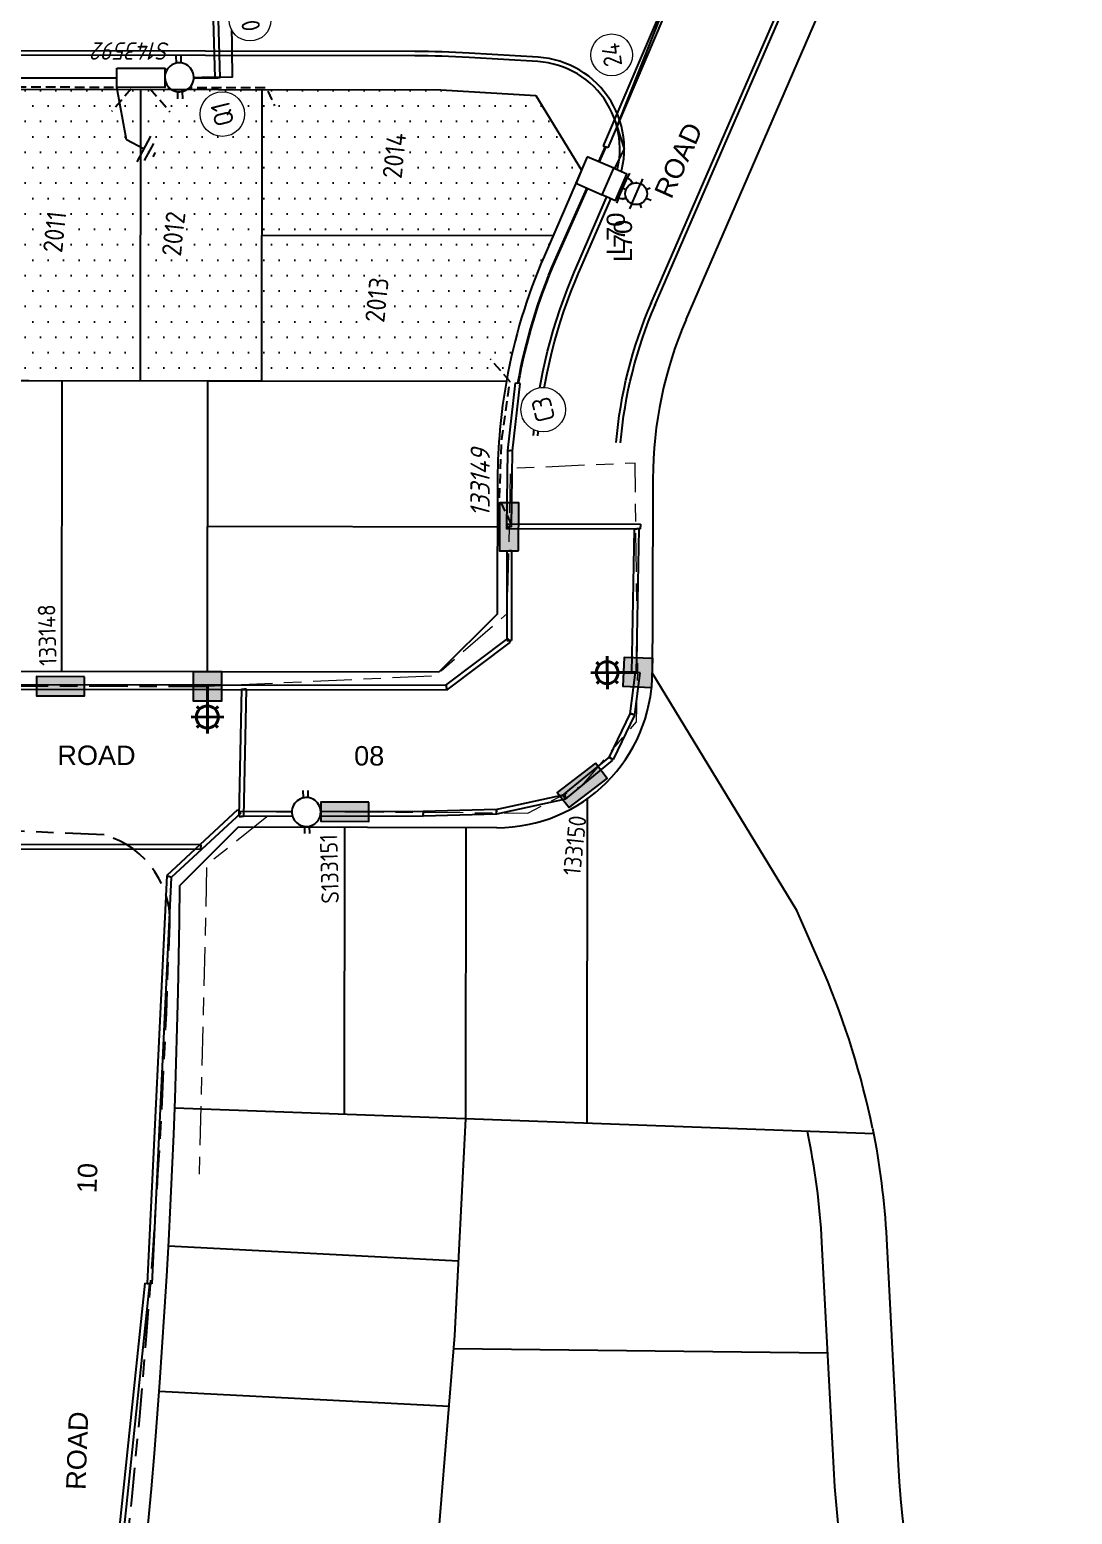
# Model space of a CAD drawing. Extents: x 294483 to 298733, y 6233899 to 6239242.
# Drawn here: x 296461.3 to 296568.8, y 6236328 to 6236481 of the extents above; entities that cross this region are included whole.
import ezdxf
from ezdxf.enums import TextEntityAlignment as Align

# ---------------------------------------------------------------- set-up
doc = ezdxf.new("R2010")
doc.units = 0
for name, pattern in [('Cable Exist UG', [8.2, 4, -1.2, 1.8, -1.2]), ('DASHED', [0.75, 0.5, -0.25]), ('Trench-Service', [1.5, 1, -0.5])]:
    doc.linetypes.add(name, pattern=pattern)
for name, color, linetype in [('_User Duct ID', 3, 'Continuous'), ('_User_LV_Exist', 7, 'Continuous'), ('_USER_SITEPLAN', 7, 'Continuous'), ('Duct_SP_EXT', 7, 'Continuous'), ('Duct_SP_NEW', 2, 'Continuous'), ('Equip_LV_EXT', 7, 'Continuous'), ('Equip_LV_NEW', 2, 'Continuous'), ('Equip_SP_SL_EXT', 7, 'Continuous'), ('Equip_SP_SL_NEW', 2, 'Continuous'), ('Mains_LV_NEW_T84', 2, 'Continuous'), ('Notes', 7, 'Continuous'), ('Notes_LV_MISC', 7, 'Continuous'), ('Notes_SL_MISC', 7, 'Continuous'), ('Notes_SP_NEW', 2, 'Continuous'), ('Services_SP_NEW_UG', 2, 'Trench-Service'), ('SupportsOH_SP_TR_HV_LV_SL_EXT', 7, 'Continuous'), ('SupportsUG_SP_LV_EXT', 7, 'Continuous'), ('SupportsUG_SP_LV_NEW', 2, 'Continuous'), ('SupportsUG_SP_LV_SL_EXT', 7, 'Continuous'), ('SupportsUG_SP_LV_SL_NEW', 2, 'Continuous'), ('Trench_SP_NEW', 2, 'Continuous'), ('UG_Details_SP_MISC', 7, 'Continuous')]:
    doc.layers.add(name, color=color, linetype=linetype)
doc.layers.add('Cadastre Land Parcels_SP_EXT', color=9, linetype='Continuous', lineweight=5)
doc.layers.add('Mains_HV_EXT', color=1, linetype='Continuous', lineweight=25, true_color=0xff0000)
doc.styles.add('COLUMN_LABEL', font='arial.ttf')
doc.styles.add('iecARIAL', font='arial.ttf', dxfattribs={"height": 2})
doc.styles.add('ieISOCP', font='isocp.shx')
doc.styles.add('POLE_LABEL', font='arial.ttf')
doc.styles.add('SL_LABEL', font='arial.ttf')
doc.styles.get("Standard").update_dxf_attribs({"font": 'isocp.shx'})
doc.linetypes.add('Cable 4', pattern='A,5.25,-0.1,["o",Standard,S=2,R=0,X=1.5,Y=-0.7],-4', length=9.35)
doc.linetypes.add('Cable New UG', pattern='A,7,-0.25,["x",Standard,S=2,R=0,X=0.2,Y=-0.8],-2.1', length=9.35)
doc.linetypes.add('IE Trench HV', pattern='A,7,-0.2,["/",Standard,S=3,R=0,X=0.6,Y=-1.4],-2.5', length=9.7)

# ---------------------------------------------------------------- blocks, each defined once
blk = doc.blocks.new('PILLAR_NEW')
for tag, height, flags, p in [('ASSET_NUM', 2.5, 8, (2, 4)), ('STREET_CODE', 0.2, 9, (1.5, 2))]:
    blk.add_attdef(tag, text='', height=height, dxfattribs=dict(flags=flags)).set_placement(p, align=Align.MIDDLE_LEFT)
blk.add_wipeout([(-2.47, 0.99), (2.47, 0.99), (2.47, -0.99), (-2.47, -0.99)])
at = {"lineweight": -3}
blk.add_lwpolyline([(-2.47, 0.99), (2.47, 0.99), (2.47, -0.99), (-2.47, -0.99)], close=True, dxfattribs=at)
for tag, flags, p in [('OWNED_BY', 9, (1.5, 1.8)), ('OPERATED_BY', 9, (1.5, 1.6)), ('STATE', 9, (1.5, 1.2)), ('SUPPORT_TYPE', 9, (1.5, 1)), ('SUBURB', 9, (1.5, 0.2)), ('STREETNAME', 9, (1.5, 0)), ('MAINTAINED_BY', 9, (1.5, 1.4)), ('USAGE', 9, (1.5, 0.8)), ('LEGEND', 9, (1.5, 0.6)), ('PARENT', 9, (1.5, 0.4)), ('Z', 1, (1.5, -0.6)), ('LOCATION', 9, (1.5, -0.2)), ('NOTES', 9, (1.5, -0.4))]:
    blk.add_attdef(tag, text='', height=0.2, dxfattribs=dict(flags=flags)).set_placement(p, align=Align.MIDDLE_LEFT)
blk = doc.blocks.new('COLUMN_EXT')
blk.add_hatch(color=256).paths.add_polyline_path([(-1.49, 1.48), (-1.49, -1.49), (1.48, -1.49), (1.48, 1.48)])
blk.add_lwpolyline([(-1.49, -1.49), (1.48, -1.49), (1.48, 1.48), (-1.49, 1.48)], close=True)
for tag, height, style, flags, p in [('ASSET_NUM', 2.5, 'COLUMN_LABEL', 8, (2, 2)), ('STRUCTURE_PLANT_NUMBER', 0.2, 'POLE_LABEL', 9, (1.81, 0.03)), ('STREET_CODE', 0.2, 'COLUMN_LABEL', 9, (1.81, -0.2))]:
    blk.add_attdef(tag, text='', height=height, dxfattribs=dict(style=style, flags=flags)).set_placement(p, align=Align.MIDDLE_LEFT)
at = {"flags": 9}
for tag, p in [('COLUMN_TYPE', (1.81, -0.4)), ('OWNED_BY', (1.81, -0.6)), ('STATE', (1.81, -0.8)), ('USAGE', (1.81, -1)), ('LEGEND', (1.81, -1.2)), ('LOCATION', (1.81, -1.4)), ('STREETNAME', (1.81, -1.6)), ('SUBURB', (1.81, -1.8)), ('NOTES', (1.81, -2))]:
    blk.add_attdef(tag, text='', height=0.2, dxfattribs=at).set_placement(p, align=Align.MIDDLE_LEFT)
at = {"flags": 1}
blk.add_attdef('Z', (1.81, -2.35), '', height=0.2, dxfattribs=at)
blk = doc.blocks.new('*U18')
at = {"lineweight": 40}
for p, q in [((2.17, 4.25), (4.74, 0.56)), ((3.82, 4.43), (3.72, 3.88)), ((1.43, 2.77), (1.98, 2.67)), ((1.61, 1.12), (5.3, 3.69)), ((5.49, 2.04), (4.93, 2.14)), ((0, 0), (2.23, 1.55)), ((3.09, 0.37), (3.19, 0.93))]:
    blk.add_line(p, q, dxfattribs=at)
blk.add_circle((3.46, 2.4), 1.5, dxfattribs=at)
at = {"style": 'iecARIAL', "flags": 8}
blk.add_attdef('ASSET_NUM', (1.5, 1.5), '', height=2.5, dxfattribs=at)
for tag, p, height, flags in [('CONSTRUCTED_VOLTAGE', (0.98, -0.65), 0.2, 9), ('CONTROL_TYPE', (0.98, -0.85), 0.2, 9), ('LANTERN_PURPOSE', (0.98, -1.05), 0.2, 9), ('LANTERN_TYPE', (0.98, -1.25), 0.2, 9), ('NO_PHASES', (0.98, -1.45), 0.2, 9), ('OPERATING_VOLTAGE', (0.98, -1.65), 0.2, 9), ('ORIENTATION', (0.98, -1.85), 0.2, 9), ('OWNED_BY', (0.98, -2.05), 0.2, 9), ('LNUMBER', (2.18, -3.25), 2.5, 8), ('STATE', (0.98, -2.25), 0.2, 9), ('USAGE', (0.98, -2.45), 0.2, 9), ('CEXIST', (0.98, -2.65), 0.2, 9), ('CNEW', (0.98, -2.85), 0.2, 9), ('CNUMBER', (0.98, -3.05), 0.2, 9), ('CREMOVE', (0.98, -3.25), 0.2, 9), ('CREPLACE', (0.98, -3.45), 0.2, 9), ('LKINGHEIGHT', (0.98, -3.65), 0.2, 9), ('LBRACKET', (0.98, -3.85), 0.2, 9), ('LBRACKETVOCAB', (0.98, -4.05), 0.2, 9), ('LCATEGORY', (0.98, -4.25), 0.2, 9), ('LCHARGE1', (0.98, -4.45), 0.2, 9), ('LCHARGE1PERCENT', (0.98, -4.65), 0.2, 9), ('LCHARGE2', (0.98, -4.85), 0.2, 9), ('LCHARGE2PERCENT', (0.98, -5.05), 0.2, 9), ('LCHARGE3', (0.98, -5.25), 0.2, 9), ('LCHARGE3PERCENT', (0.98, -5.45), 0.2, 9), ('LEXIST', (0.98, -5.65), 0.2, 9), ('LLAMP', (0.98, -5.85), 0.2, 9), ('LLAMPVOCAB', (0.98, -6.05), 0.2, 9), ('LMAST', (0.98, -6.25), 0.2, 9), ('LMASTVOCAB', (0.98, -6.45), 0.2, 9), ('LNEW', (0.98, -6.65), 0.2, 9), ('LANTNUMBER', (0.98, -6.85), 0.2, 9), ('LOUTREACH', (0.98, -7.25), 0.2, 9), ('LOUTREACHVOCAB', (0.98, -7.45), 0.2, 9), ('LRATECODE', (0.98, -7.65), 0.2, 9), ('LREMOVE', (0.98, -7.85), 0.2, 9), ('LREPLACE', (0.98, -8.05), 0.2, 9), ('LTYPE', (0.98, -8.25), 0.2, 9), ('STREETNAME', (0.98, -9.25), 0.2, 9), ('SUBURB', (0.98, -9.45), 0.2, 1), ('LTYPEVOCAB', (0.98, -8.45), 0.2, 9), ('LEGEND', (0.98, -8.65), 0.2, 9), ('LOCATION', (0.98, -8.85), 0.2, 9), ('NOTES', (0.98, -9.05), 0.2, 9)]:
    blk.add_attdef(tag, p, '', height=height, dxfattribs=dict(flags=flags))
blk = doc.blocks.new('*U45')
blk.add_hatch(color=256).paths.add_polyline_path([(-2.475, 0.99), (-2.475, -0.99), (2.475, -0.99), (2.475, 0.99)])
blk.add_lwpolyline([(-2.475, -0.99), (2.475, -0.99), (2.475, 0.99), (-2.475, 0.99)], close=True)
at = {"style": 'iecARIAL', "flags": 8}
blk.add_attdef('ASSET_NUM', (1.5, 3.5), '', height=2.5, dxfattribs=at)
for tag, p, flags in [('OWNED_BY', (0, -0.2), 9), ('STATE', (0, -0.4), 9), ('SUPPORT_TYPE', (0, -0.6), 9), ('USAGE', (0, -0.8), 9), ('LEGEND', (0, -1), 9), ('LOCATION', (0, -1.2), 9), ('NOTES', (0, -1.4), 9), ('PARENT', (0, -1.6), 9), ('STREETNAME', (0, -1.8), 9), ('SUBURB', (0, -2), 1)]:
    blk.add_attdef(tag, p, '', height=0.2, dxfattribs=dict(flags=flags))
blk = doc.blocks.new('DUCT_INDICATOR')
at = {"color": 7, "lineweight": 9}
blk.add_attdef('CODE', text='', height=1.8, dxfattribs=at).set_placement((-4.4, 4.91), align=Align.MIDDLE_CENTER)
at = {"color": 7, "linetype": 'Continuous'}
blk.add_wipeout([(0, 2.87), (-0.98, 2.7), (-1.6, 2.39), (-2.18, 1.88), (-2.67, 1.06), (-2.87, 0), (-2.74, -0.87), (-2.4, -1.58), (-1.97, -2.09), (-1.13, -2.64), (-0.48, -2.83), (0.75, -2.78), (1.67, -2.34), (2.39, -1.59), (2.69, -1), (2.84, -0.42), (2.87, 0), (2.82, 0.56), (2.68, 1.05), (2.49, 1.44), (2.19, 1.86), (1.81, 2.23), (1.32, 2.55), (0.85, 2.75)], dxfattribs=at)
at = {"color": 7, "lineweight": 18}
blk.add_circle((0, 0), 2.87, dxfattribs=at)
at = {"color": 7, "lineweight": 9, "flags": 1}
blk.add_attdef('Z', (0, 0), '', height=0.2, dxfattribs=at)
blk = doc.blocks.new('*U21')
blk.add_line((0, 0), (0, 0))
for tag, p, flags in [('Z', (0, 0), 1), ('OPERATED_BY', (0, -9.61), 9)]:
    blk.add_attdef(tag, p, '', height=0.2, dxfattribs=dict(flags=flags))
at = {"style": 'SL_LABEL', "flags": 9}
blk.add_attdef('STREET_CODE', text='', height=0.2, dxfattribs=at).set_placement((0, -0.2), align=Align.MIDDLE_LEFT)
for tag, height, flags, p in [('STATE', 0.2, 9, (0, -2)), ('CONSTRUCTED_VOLTAGE', 0.2, 9, (0, -0.4)), ('CONTROL_TYPE', 0.2, 9, (0, -0.6)), ('LANTERN_PURPOSE', 0.2, 9, (0, -0.8)), ('LANTERN_TYPE', 0.2, 9, (0, -1)), ('NO_PHASES', 0.2, 9, (0, -1.2)), ('OPERATING_VOLTAGE', 0.2, 9, (0, -1.4)), ('ORIENTATION', 0.2, 9, (0, -1.6)), ('OWNED_BY', 0.2, 9, (0, -1.8)), ('LNUMBER', 2.5, 8, (1.2, -2.8)), ('USAGE', 0.2, 9, (0, -2.2)), ('CEXIST', 0.2, 9, (0, -2.4)), ('CNEW', 0.2, 9, (0, -2.6)), ('CNUMBER', 0.2, 9, (0, -2.8)), ('CREMOVE', 0.2, 9, (0, -3)), ('CREPLACE', 0.2, 9, (0, -3.2)), ('LKINGHEIGHT', 0.2, 9, (0, -3.4)), ('LBRACKET', 0.2, 9, (0, -3.6)), ('LBRACKETVOCAB', 0.2, 9, (0, -3.8)), ('LCATEGORY', 0.2, 9, (0, -4)), ('LCHARGE1', 0.2, 9, (0, -4.2)), ('LCHARGE1PERCENT', 0.2, 9, (0, -4.4)), ('LCHARGE2', 0.2, 9, (0, -4.6)), ('LCHARGE2PERCENT', 0.2, 9, (0, -4.8)), ('LCHARGE3', 0.2, 9, (0, -5)), ('LCHARGE3PERCENT', 0.2, 9, (0, -5.2)), ('LEXIST', 0.2, 9, (0, -5.4)), ('LLAMP', 0.2, 9, (0, -5.6)), ('LLAMPVOCAB', 0.2, 9, (0, -5.8)), ('LMAST', 0.2, 9, (0, -6)), ('LMASTVOCAB', 0.2, 9, (0, -6.2)), ('LNEW', 0.2, 9, (0, -6.4)), ('LANTNUMBER', 0.2, 9, (0, -6.6)), ('LOUTREACH', 0.2, 9, (0, -7)), ('LOUTREACHVOCAB', 0.2, 9, (0, -7.2)), ('LRATECODE', 0.2, 9, (0, -7.4)), ('LREMOVE', 0.2, 9, (0, -7.6)), ('LREPLACE', 0.2, 9, (0, -7.8)), ('LTYPE', 0.2, 9, (0, -8)), ('LTYPEVOCAB', 0.2, 9, (0, -8.2)), ('SUBURB', 0.2, 9, (0, -8.6)), ('STREETNAME', 0.2, 9, (0, -8.8)), ('LEGEND', 0.2, 9, (0, -8.4)), ('LOCATION', 0.2, 9, (0, -9)), ('NOTES', 0.2, 9, (0, -9.2)), ('MAINTAINED_BY', 0.2, 9, (0, -9.86))]:
    blk.add_attdef(tag, text='', height=height, dxfattribs=dict(flags=flags)).set_placement(p, align=Align.MIDDLE_LEFT)
at = {"color": 82, "lineweight": 25, "true_color": 0x23df20}
blk.add_wipeout([(0, 5.72), (-0.43, 5.65), (-0.86, 5.45), (-1.18, 5.14), (-1.35, 4.86), (-1.5, 4.22), (-1.33, 3.53), (-1.06, 3.16), (-0.61, 2.85), (0, 2.72), (0.67, 2.87), (1.06, 3.16), (1.35, 3.57), (1.5, 4.22), (1.39, 4.77), (1.06, 5.28), (0.64, 5.58)], dxfattribs=at)
for p, q in [((0, 5.72), (0, 6.47)), ((-2.25, 4.22), (-1.5, 4.22)), ((-1.46, 5.68), (-1.06, 5.28)), ((1.46, 5.68), (1.06, 5.28)), ((1.5, 4.22), (2.25, 4.22)), ((-1.46, 2.76), (-1.06, 3.16)), ((0, 0), (0, 2.72)), ((1.46, 2.76), (1.06, 3.16))]:
    blk.add_line(p, q)
blk.add_circle((0, 4.22), 1.5)
blk = doc.blocks.new('COLUMN_NEW')
for tag, flags, p in [('Z', 1, (1.5, -2.8)), ('NOTES', 9, (1.5, -2.4)), ('LABEL_ALIGNMENT', 9, (1.5, -2.6))]:
    blk.add_attdef(tag, text='', height=0.2, dxfattribs=dict(flags=flags)).set_placement(p, align=Align.MIDDLE_LEFT)
blk.add_wipeout([(-1.485, -1.485), (1.485, -1.485), (1.485, 1.485), (-1.485, 1.485)])
at = {"lineweight": -3}
blk.add_lwpolyline([(-1.485, -1.485), (1.485, -1.485), (1.485, 1.485), (-1.485, 1.485)], close=True, dxfattribs=at)
for tag, height, flags, p in [('ASSET_NUM', 2.5, 8, (2, 2)), ('STREET_CODE', 0.2, 9, (1.5, 0)), ('STATE', 0.2, 9, (1.5, -1)), ('COLUMN_TYPE', 0.2, 9, (1.5, -0.2)), ('OWNED_BY', 0.2, 9, (1.5, -0.4)), ('OPERATED_BY', 0.2, 9, (1.5, -0.6)), ('MAINTAINED_BY', 0.2, 9, (1.5, -0.8)), ('USAGE', 0.2, 9, (1.5, -1.2)), ('LEGEND', 0.2, 9, (1.5, -1.4)), ('PARENT', 0.2, 9, (1.5, -1.6)), ('SUBURB', 0.2, 9, (1.5, -1.8)), ('STREETNAME', 0.2, 9, (1.5, -2)), ('LOCATION', 0.2, 9, (1.5, -2.2))]:
    blk.add_attdef(tag, text='', height=height, dxfattribs=dict(flags=flags)).set_placement(p, align=Align.MIDDLE_LEFT)
at = {"style": 'POLE_LABEL', "flags": 9}
blk.add_attdef('STRUCTURE_PLANT_NUMBER', text='', height=0.2, dxfattribs=at).set_placement((1.5, 0.242), align=Align.MIDDLE_LEFT)
blk = doc.blocks.new('*U95')
blk.add_line((0, 0), (0, 0))
for tag, p, flags in [('Z', (0, 0), 1), ('OPERATED_BY', (0, -9.61), 9)]:
    blk.add_attdef(tag, p, '', height=0.2, dxfattribs=dict(flags=flags))
at = {"style": 'SL_LABEL', "flags": 9}
blk.add_attdef('STREET_CODE', text='', height=0.2, dxfattribs=at).set_placement((0, -0.2), align=Align.MIDDLE_LEFT)
for tag, height, flags, p in [('STATE', 0.2, 9, (0, -2)), ('CONSTRUCTED_VOLTAGE', 0.2, 9, (0, -0.4)), ('CONTROL_TYPE', 0.2, 9, (0, -0.6)), ('LANTERN_PURPOSE', 0.2, 9, (0, -0.8)), ('LANTERN_TYPE', 0.2, 9, (0, -1)), ('NO_PHASES', 0.2, 9, (0, -1.2)), ('OPERATING_VOLTAGE', 0.2, 9, (0, -1.4)), ('ORIENTATION', 0.2, 9, (0, -1.6)), ('OWNED_BY', 0.2, 9, (0, -1.8)), ('LNUMBER', 2.5, 8, (1.2, -2.8)), ('USAGE', 0.2, 9, (0, -2.2)), ('CEXIST', 0.2, 9, (0, -2.4)), ('CNEW', 0.2, 9, (0, -2.6)), ('CNUMBER', 0.2, 9, (0, -2.8)), ('CREMOVE', 0.2, 9, (0, -3)), ('CREPLACE', 0.2, 9, (0, -3.2)), ('LKINGHEIGHT', 0.2, 9, (0, -3.4)), ('LBRACKET', 0.2, 9, (0, -3.6)), ('LBRACKETVOCAB', 0.2, 9, (0, -3.8)), ('LCATEGORY', 0.2, 9, (0, -4)), ('LCHARGE1', 0.2, 9, (0, -4.2)), ('LCHARGE1PERCENT', 0.2, 9, (0, -4.4)), ('LCHARGE2', 0.2, 9, (0, -4.6)), ('LCHARGE2PERCENT', 0.2, 9, (0, -4.8)), ('LCHARGE3', 0.2, 9, (0, -5)), ('LCHARGE3PERCENT', 0.2, 9, (0, -5.2)), ('LEXIST', 0.2, 9, (0, -5.4)), ('LLAMP', 0.2, 9, (0, -5.6)), ('LLAMPVOCAB', 0.2, 9, (0, -5.8)), ('LMAST', 0.2, 9, (0, -6)), ('LMASTVOCAB', 0.2, 9, (0, -6.2)), ('LNEW', 0.2, 9, (0, -6.4)), ('LANTNUMBER', 0.2, 9, (0, -6.6)), ('LOUTREACH', 0.2, 9, (0, -7)), ('LOUTREACHVOCAB', 0.2, 9, (0, -7.2)), ('LRATECODE', 0.2, 9, (0, -7.4)), ('LREMOVE', 0.2, 9, (0, -7.6)), ('LREPLACE', 0.2, 9, (0, -7.8)), ('LTYPE', 0.2, 9, (0, -8)), ('LTYPEVOCAB', 0.2, 9, (0, -8.2)), ('SUBURB', 0.2, 9, (0, -8.6)), ('STREETNAME', 0.2, 9, (0, -8.8)), ('LEGEND', 0.2, 9, (0, -8.4)), ('LOCATION', 0.2, 9, (0, -9)), ('NOTES', 0.2, 9, (0, -9.2)), ('MAINTAINED_BY', 0.2, 9, (0, -9.86))]:
    blk.add_attdef(tag, text='', height=height, dxfattribs=dict(flags=flags)).set_placement(p, align=Align.MIDDLE_LEFT)
at = {"color": 82, "lineweight": 25, "true_color": 0x23df20}
blk.add_wipeout([(0, 5.72), (-0.43, 5.65), (-0.86, 5.45), (-1.18, 5.14), (-1.35, 4.86), (-1.5, 4.22), (-1.33, 3.53), (-1.06, 3.16), (-0.61, 2.85), (0, 2.72), (0.67, 2.87), (1.06, 3.16), (1.35, 3.57), (1.5, 4.22), (1.39, 4.77), (1.06, 5.28), (0.64, 5.58)], dxfattribs=at)
for p, q in [((0, 5.72), (0, 6.47)), ((-2.25, 4.22), (-1.5, 4.22)), ((-1.46, 5.68), (-1.06, 5.28)), ((1.46, 5.68), (1.06, 5.28)), ((1.5, 4.22), (2.25, 4.22)), ((-1.46, 2.76), (-1.06, 3.16)), ((0, 0), (0, 2.72)), ((1.46, 2.76), (1.06, 3.16))]:
    blk.add_line(p, q)
blk.add_circle((0, 4.22), 1.5)
blk = doc.blocks.new('*U152')
blk.add_hatch(color=256).paths.add_polyline_path([(-2.475, 0.99), (-2.475, -0.99), (2.475, -0.99), (2.475, 0.99)])
blk.add_lwpolyline([(-2.475, -0.99), (2.475, -0.99), (2.475, 0.99), (-2.475, 0.99)], close=True)
at = {"style": 'iecARIAL', "flags": 8}
blk.add_attdef('ASSET_NUM', (1.5, 3.5), '', height=2.5, dxfattribs=at)
for tag, p, flags in [('OWNED_BY', (0, -0.2), 9), ('STATE', (0, -0.4), 9), ('SUPPORT_TYPE', (0, -0.6), 9), ('USAGE', (0, -0.8), 9), ('LEGEND', (0, -1), 9), ('LOCATION', (0, -1.2), 9), ('NOTES', (0, -1.4), 9), ('PARENT', (0, -1.6), 9), ('STREETNAME', (0, -1.8), 9), ('SUBURB', (0, -2), 1)]:
    blk.add_attdef(tag, p, '', height=0.2, dxfattribs=dict(flags=flags))
blk = doc.blocks.new('*U153')
blk.add_hatch(color=256).paths.add_polyline_path([(-2.475, 0.99), (-2.475, -0.99), (2.475, -0.99), (2.475, 0.99)])
blk.add_lwpolyline([(-2.475, -0.99), (2.475, -0.99), (2.475, 0.99), (-2.475, 0.99)], close=True)
at = {"style": 'iecARIAL', "flags": 8}
blk.add_attdef('ASSET_NUM', (1.5, 3.5), '', height=2.5, dxfattribs=at)
for tag, p, flags in [('OWNED_BY', (0, -0.2), 9), ('STATE', (0, -0.4), 9), ('SUPPORT_TYPE', (0, -0.6), 9), ('USAGE', (0, -0.8), 9), ('LEGEND', (0, -1), 9), ('LOCATION', (0, -1.2), 9), ('NOTES', (0, -1.4), 9), ('PARENT', (0, -1.6), 9), ('STREETNAME', (0, -1.8), 9), ('SUBURB', (0, -2), 1)]:
    blk.add_attdef(tag, p, '', height=0.2, dxfattribs=dict(flags=flags))
blk = doc.blocks.new('*U155')
for tag, p, flags in [('OPERATING_VOLTAGE', (1.08, -1.64), 9), ('OPERATED_BY', (1.05, -2.9), 9), ('OWNED_BY', (1.06, -3.19), 9), ('NO_PHASES', (1.07, -1.92), 9), ('CONSTRUCTED_VOLTAGE', (1.07, -2.19), 9), ('MAINTAINED_BY', (1.07, -2.66), 9), ('ACTUAL_STATUS', (1.09, -2.43), 9), ('STATE', (1.05, -4.13), 9), ('SWITCH_TYPE', (1.05, -4.38), 9), ('ORIENTATION', (1.06, -3.43), 9), ('LEGEND', (1.06, -4.64), 9), ('USAGE', (1.07, -3.68), 9), ('NOTES', (1.07, -3.88), 1), ('Z', (1.06, -4.88), 9)]:
    blk.add_attdef(tag, p, '', height=0.2, dxfattribs=dict(flags=flags))
blk.add_wipeout([(-0.71, 6.72), (-0.87, 6.62), (-1.01, 6.5), (-1.14, 6.36), (-1.25, 6.21), (-1.35, 6.05), (-1.42, 5.88), (-1.46, 5.69), (-1.49, 5.51), (-1.49, 5.32), (-1.47, 5.13), (-1.43, 4.95), (-1.36, 4.78), (-1.27, 4.61), (-1.16, 4.46), (-1.03, 4.32), (-0.89, 4.2), (-0.73, 4.1), (-0.56, 4.02), (-0.39, 3.96), (-0.2, 3.92), (-0.01, 3.91), (0.17, 3.92), (0.36, 3.95), (0.54, 4.01), (0.71, 4.08), (0.87, 4.18), (1.01, 4.3), (1.14, 4.44), (1.25, 4.59), (1.35, 4.75), (1.42, 4.92), (1.46, 5.11), (1.49, 5.29), (1.49, 5.48), (1.47, 5.67), (1.43, 5.85), (1.36, 6.02), (1.27, 6.19), (1.16, 6.34), (1.03, 6.48), (0.89, 6.6), (0.73, 6.7), (0.56, 6.78), (0.39, 6.84), (0.2, 6.88), (0.01, 6.89), (-0.17, 6.88), (-0.36, 6.85), (-0.54, 6.79)])
for p, q in [((0.35, 6.85), (0.64, 7.54)), ((0.81, 6.66), (1.1, 7.34)), ((-0.81, 4.14), (-1.1, 3.46)), ((-0.35, 3.95), (-0.64, 3.26))]:
    blk.add_line(p, q)
blk.add_lwpolyline([(1.37, 4.81, 1), (-1.37, 5.99, 1)], format="xyb", close=True)
blk = doc.blocks.new('Earth')
for p, q in [((0, -2.04), (0, 0)), ((-1.5, -2.04), (1.5, -2.04)), ((-1, -2.64), (1, -2.64)), ((-0.25, -3.24), (0.25, -3.24))]:
    blk.add_line(p, q)

msp = doc.modelspace()

# ---------------------------------------------------------------- hatches: boundary and pattern name
at = {"layer": 'Notes'}
h = msp.add_hatch(dxfattribs=at)
h.set_pattern_fill('DOTS', color=256)
h.paths.add_polyline_path([(296472.78319, 6236474.8171), (296460.2832, 6236474.83556), (296460.23889, 6236444.83561), (296472.73887, 6236444.81714)])
h.paths.add_polyline_path([(296464.82928, 6236457.79173), (296465.07386, 6236460.05416), (296463.83343, 6236460.18825), (296463.58886, 6236457.92583)], flags=24)
h = msp.add_hatch(dxfattribs=at)
h.set_pattern_fill('DOTS', color=256)
h.paths.add_polyline_path([(296485.28317, 6236474.79864), (296472.78319, 6236474.8171), (296472.73887, 6236444.81714), (296485.23886, 6236444.79868)])
h.paths.add_polyline_path([(296477.06355, 6236457.43701), (296477.33259, 6236459.92567), (296476.09217, 6236460.05976), (296475.82313, 6236457.57111)], flags=24)
h = msp.add_hatch(dxfattribs=at)
h.set_pattern_fill('DOTS', color=256)
h.paths.add_polyline_path([(296518.1884, 6236466.50445), (296513.47305, 6236474.18284), (296503.69722, 6236474.77144), (296485.28317, 6236474.79864), (296485.26102, 6236459.79866), (296515.26098, 6236459.75435)])
h.paths.add_polyline_path([(296499.80339, 6236465.43678), (296500.07619, 6236467.96018), (296498.83576, 6236468.09428), (296498.56297, 6236465.57088)], flags=24)
h = msp.add_hatch(dxfattribs=at)
h.set_pattern_fill('DOTS', color=256)
h.paths.add_polyline_path([(296514.3345, 6236457.61804), (296515.26098, 6236459.75435), (296485.26102, 6236459.79866), (296485.23886, 6236444.79868), (296510.45349, 6236444.76143, -0.058081554)])
h.paths.add_polyline_path([(296498.05616, 6236450.59287), (296498.32537, 6236453.08315), (296497.03141, 6236453.22304), (296496.7622, 6236450.73275)], flags=24)

# ---------------------------------------------------------------- linework, layer by layer
at = {"layer": '_User_LV_Exist', "color": 7, "linetype": 'Cable Exist UG', "lineweight": 0, "flags": 128}
for points in [[(296493.81176, 6236400.41041), (296512.66279, 6236400.26351), (296518.2604, 6236403.12198), (296523.85441, 6236409.67469), (296523.99273, 6236414.76053), (296523.70503, 6236436.31367), (296510.86808, 6236435.76093), (296510.72893, 6236429.75861), (296510.51847, 6236420.81811), (296503.15201, 6236414.38662), (296479.6519, 6236413.3219)], [(296493.81176, 6236400.41041), (296486.33134, 6236400.33075), (296479.57715, 6236394.93601), (296478.79626, 6236362.85774)]]:
    msp.add_lwpolyline(points, dxfattribs=at)
at = {"layer": '_User_LV_Exist', "color": 7, "linetype": 'Cable Exist UG', "flags": 128}
msp.add_lwpolyline([(296479.65188, 6236413.3069), (296369.652, 6236413.46938), (296354.65319, 6236413.47926), (296348.11488, 6236413.50134), (296339.2994, 6236414.42532), (296330.9313, 6236417.10901), (296323.54225, 6236426.69062), (296323.53468, 6236430.24299), (296323.58651, 6236434.68951), (296321.94722, 6236434.70865), (296322.03285, 6236426.86769), (296327.65703, 6236419.0238), (296327.50516, 6236397.05708), (296317.08573, 6236391.10907), (296318.4625, 6236356.49884), (296321.82401, 6236356.19945)], dxfattribs=at)
at = {"layer": 'Cadastre Land Parcels_SP_EXT'}
for p, q in [((296355.10048, 6236474.99089), (296503.69722, 6236474.77144)), ((296472.73887, 6236444.81714), (296472.78319, 6236474.81711)), ((296485.23886, 6236444.79868), (296485.28317, 6236474.79864)), ((296503.69722, 6236474.77144), (296513.47305, 6236474.18284)), ((296513.47305, 6236474.18284), (296518.1884, 6236466.50445)), ((296518.1884, 6236466.50445), (296514.3345, 6236457.61804)), ((296525.54616, 6236434.68713), (296525.49754, 6236420.70716)), ((296525.54616, 6236434.68713), (296525.49754, 6236420.70716)), ((296525.49754, 6236420.70716), (296525.47667, 6236414.7072))]:
    msp.add_line(p, q, dxfattribs=at)
at = {"layer": 'Duct_SP_EXT'}
for p, q in [((296524.25416, 6236430.03995), (296510.48831, 6236430.00248)), ((296510.48831, 6236430.00248), (296510.48896, 6236429.76248)), ((296510.48961, 6236429.52248), (296510.48896, 6236429.76248)), ((296524.25547, 6236429.55995), (296510.48961, 6236429.52248)), ((296523.38905, 6236414.71828), (296523.64299, 6236429.56304)), ((296523.64299, 6236429.56304), (296523.88296, 6236429.55894)), ((296523.86898, 6236414.71007), (296524.12292, 6236429.55483)), ((296524.12292, 6236429.55483), (296523.88296, 6236429.55894)), ((296524.25416, 6236430.03995), (296524.25482, 6236429.79995)), ((296524.25547, 6236429.55995), (296524.25482, 6236429.79995)), ((296523.21396, 6236410.49427), (296523.75461, 6236414.79049)), ((296523.38905, 6236414.71828), (296523.62901, 6236414.71417)), ((296523.86898, 6236414.71007), (296523.62901, 6236414.71417)), ((296523.69021, 6236410.43434), (296524.23085, 6236414.73056)), ((296523.75461, 6236414.79049), (296523.99273, 6236414.76053)), ((296524.23085, 6236414.73056), (296523.99273, 6236414.76053)), ((296482.91984, 6236399.9229), (296483.18366, 6236413.05447)), ((296483.18366, 6236413.05447), (296483.42361, 6236413.04965)), ((296483.39974, 6236399.91326), (296483.66356, 6236413.04483)), ((296483.66356, 6236413.04483), (296483.42361, 6236413.04965)), ((296521.03735, 6236405.9969), (296523.2358, 6236410.56832)), ((296521.46993, 6236405.78887), (296523.66837, 6236410.36029)), ((296523.21396, 6236410.49427), (296523.45208, 6236410.46431)), ((296523.2358, 6236410.56832), (296523.45208, 6236410.46431)), ((296523.66837, 6236410.36029), (296523.45208, 6236410.46431)), ((296523.69021, 6236410.43434), (296523.45208, 6236410.46431)), ((296516.24678, 6236402.08825), (296521.10125, 6236406.07829)), ((296521.03735, 6236405.9969), (296521.25364, 6236405.89288)), ((296521.10125, 6236406.07829), (296521.25364, 6236405.89288)), ((296516.55156, 6236401.71743), (296521.40603, 6236405.70747)), ((296521.40603, 6236405.70747), (296521.25364, 6236405.89288)), ((296521.46993, 6236405.78887), (296521.25364, 6236405.89288)), ((296509.37262, 6236400.64802), (296516.45629, 6236402.19237)), ((296509.47487, 6236400.17904), (296516.55853, 6236401.72339)), ((296516.24678, 6236402.08825), (296516.39917, 6236401.90284)), ((296516.55156, 6236401.71743), (296516.39917, 6236401.90284)), ((296516.45629, 6236402.19237), (296516.50741, 6236401.95788)), ((296516.55853, 6236401.72339), (296516.50741, 6236401.95788)), ((296482.91984, 6236399.94055), (296482.92007, 6236400.18055)), ((296501.87292, 6236399.92291), (296482.91984, 6236399.94055)), ((296482.91984, 6236399.9229), (296483.15979, 6236399.91808)), ((296482.92029, 6236400.42055), (296482.92007, 6236400.18055)), ((296501.87337, 6236400.40291), (296482.92029, 6236400.42055)), ((296483.39974, 6236399.91326), (296483.15979, 6236399.91808)), ((296509.41635, 6236400.65341), (296501.86575, 6236400.42044)), ((296501.86575, 6236400.42044), (296501.87315, 6236400.18056)), ((296501.87292, 6236399.92291), (296501.87315, 6236400.16291)), ((296501.87337, 6236400.40291), (296501.87315, 6236400.16291)), ((296501.88055, 6236399.94067), (296501.87315, 6236400.18056)), ((296509.43115, 6236400.17364), (296501.88055, 6236399.94067)), ((296509.37262, 6236400.64802), (296509.42375, 6236400.41353)), ((296509.41635, 6236400.65341), (296509.42375, 6236400.41353)), ((296509.43115, 6236400.17364), (296509.42375, 6236400.41353)), ((296509.47487, 6236400.17904), (296509.42375, 6236400.41353)), ((296478.97742, 6236397.00303), (296460.02434, 6236397.02067)), ((296478.97742, 6236397.00303), (296478.9772, 6236396.76303)), ((296478.97698, 6236396.52303), (296460.0239, 6236396.54067)), ((296478.97698, 6236396.52303), (296478.9772, 6236396.76303))]:
    msp.add_line(p, q, dxfattribs=at)
at = {"layer": 'Duct_SP_NEW'}
for p, q in [((296529.02692, 6236489.18753), (296520.41427, 6236469.01274)), ((296529.50516, 6236488.98336), (296520.89251, 6236468.80857)), ((296480.4514, 6236476.00489), (296480.12121, 6236487.86121)), ((296480.9712, 6236476.01937), (296480.64101, 6236487.87569)), ((296480.4514, 6236476.00489), (296480.7113, 6236476.01213)), ((296480.9712, 6236476.01937), (296480.7113, 6236476.01213)), ((296520.41427, 6236469.01274), (296520.65339, 6236468.91065)), ((296520.89251, 6236468.80857), (296520.65339, 6236468.91065))]:
    msp.add_line(p, q, dxfattribs=at)
at = {"layer": 'Mains_HV_EXT', "color": 0, "linetype": 'Cable Exist UG'}
msp.add_line((296469.00055, 6236398.02272), (296415.0475, 6236400.33066), dxfattribs=at)
for centre, radius, start, end in [((296466.50203, 6236389.07086), 9.294, 353.0523121, 74.4052465), ((295598.02279, 6236416.68373), 878.17532, 349.44443176, 358.12473823)]:
    msp.add_arc(centre, radius, start, end, dxfattribs=at)
at = {"layer": 'Mains_LV_NEW_T84', "color": 150, "linetype": 'Cable 4', "ltscale": 0.5, "flags": 128}
msp.add_lwpolyline([(296521.62264, 6236486.74575), (296525.49609, 6236490.10831), (296528.53199, 6236490.09928), (296529.02692, 6236489.18753), (296521.83669, 6236471.02028), (296522.59286, 6236468.69276), (296520.91545, 6236465.32822)], dxfattribs=at)
at = {"layer": 'Mains_LV_NEW_T84', "color": 170, "linetype": 'Cable New UG', "ltscale": 0.75}
msp.add_lwpolyline([(296370.17913, 6236337.21889), (296366.11407, 6236337.7693), (296365.55426, 6236332.66341), (296385.17753, 6236330.33357), (296389.17805, 6236364.45746), (296389.68521, 6236372.36797), (296390.76282, 6236385.67192), (296376.57041, 6236401.37319), (296373.65922, 6236402.27575), (296352.37901, 6236402.6826), (296337.8431, 6236400.84039), (296325.40878, 6236399.49537), (296326.20489, 6236418.83913), (296320.00142, 6236426.61566), (296319.52919, 6236436.20036), (296322.69631, 6236438.98913), (296321.09624, 6236455.68155), (296320.28563, 6236466.03867), (296326.36477, 6236473.29671), (296350.97147, 6236476.0143), (296350.97147, 6236476.0143), (296472.78496, 6236476.0171), (296482.22574, 6236476.11016), (296482.10231, 6236487.30337)], dxfattribs=at)
at = {"layer": 'Notes', "color": 254, "true_color": 0xd1d1d1}
for p, q in [((296525.34869, 6236452.72859), (296576.2457, 6236570.08839)), ((296525.76153, 6236452.54954), (296576.65855, 6236569.90935)), ((296501.00317, 6236478.27544), (296355.24157, 6236478.49078)), ((296501.00383, 6236478.72544), (296355.24223, 6236478.94078)), ((296513.68378, 6236477.67649), (296506.60182, 6236478.1029)), ((296513.71083, 6236478.12568), (296506.62887, 6236478.55209)), ((296517.50459, 6236456.13044), (296521.3997, 6236465.11191)), ((296517.91744, 6236455.9514), (296521.81255, 6236464.93286))]:
    msp.add_line(p, q, dxfattribs=at)
at = {"layer": 'Notes'}
for p, q in [((296485.23886, 6236444.79868), (296485.28317, 6236474.79864)), ((296503.69722, 6236474.77144), (296513.47305, 6236474.18284)), ((296464.65411, 6236414.82905), (296464.69843, 6236444.82902)), ((296479.6541, 6236414.80689), (296479.69841, 6236444.80686)), ((296509.54625, 6236434.74277), (296509.49764, 6236420.76281)), ((296525.54616, 6236434.68713), (296525.49754, 6236420.70716)), ((296525.54616, 6236434.68713), (296525.49754, 6236420.70716)), ((296509.49764, 6236420.76281), (296503.47678, 6236414.7717)), ((296525.49754, 6236420.70716), (296525.47667, 6236414.7072)), ((296518.76437, 6236368.30605), (296518.81894, 6236401.77347)), ((296482.83125, 6236398.80218), (296476.80392, 6236392.81111)), ((296493.7657, 6236369.22902), (296493.80936, 6236398.78597)), ((296506.26504, 6236368.76754), (296506.30935, 6236398.7675)), ((296548.29469, 6236367.21577), (296476.28546, 6236369.8744)), ((296475.63635, 6236355.69671), (296505.52932, 6236354.16066)), ((296474.67746, 6236340.72389), (296504.55251, 6236339.18877))]:
    msp.add_line(p, q, dxfattribs=at)
at = {"layer": 'Notes', "flags": 128}
for points in [[(296528.95702, 6236451.12112), (296579.86958, 6236568.51677, 0.078955301), (296588.30909, 6236601.34674), (296600.5199, 6236730.81736, 0.02314372), (296600.99693, 6236740.7987), (296601.05731, 6236781.68226)], [(296528.95702, 6236451.12112), (296579.86958, 6236568.51677, 0.078955301), (296588.30909, 6236601.34674), (296600.5199, 6236730.81736, 0.02314372), (296600.99693, 6236740.7987), (296601.05731, 6236781.68226)], [(296548.17809, 6236367.81442, 0.048661939), (296543.18516, 6236383.80311), (296540.36833, 6236390.22844), (296525.47795, 6236414.70509), (296525.47797, 6236414.7051)], [(296548.17809, 6236367.81442, 0.048661939), (296543.18516, 6236383.80311), (296540.36833, 6236390.22844), (296525.47795, 6236414.70509), (296525.47797, 6236414.7051)], [(296548.17809, 6236367.81442, 0.048661939), (296543.18516, 6236383.80311), (296540.36833, 6236390.22844), (296525.47795, 6236414.70509), (296525.47797, 6236414.7051)], [(296548.17809, 6236367.8144, -0.03596206), (296549.60287, 6236356.41006), (296550.82395, 6236333.12651, 0.14046599), (296568.75673, 6236281.02716)], [(296548.17809, 6236367.8144, -0.03596206), (296549.60287, 6236356.41006), (296550.82395, 6236333.12651, 0.14046599), (296568.75673, 6236281.02716)], [(296548.17809, 6236367.8144, -0.03596206), (296549.60287, 6236356.41006), (296550.82395, 6236333.12651, 0.14046599), (296568.75673, 6236281.02716)], [(296563.95077, 6236276.30647, -0.143125317), (296544.18307, 6236332.77824), (296542.962, 6236356.06179, 0.039272254), (296541.46032, 6236367.4681, 0.033029665)]]:
    msp.add_lwpolyline(points, format="xyb", dxfattribs=at)
for points in [[(296485.26102, 6236459.79866), (296515.26098, 6236459.75435)], [(296485.26102, 6236459.79866), (296515.26098, 6236459.75435)], [(296323.34746, 6236443.36323), (296353.30563, 6236444.99356), (296365.18899, 6236444.97601), (296485.23886, 6236444.79868), (296510.45349, 6236444.76143)], [(296353.30563, 6236444.99356), (296479.69841, 6236444.80686)], [(296479.69841, 6236444.80686), (296510.45349, 6236444.76143)], [(296479.67625, 6236429.80688), (296509.52893, 6236429.76278)], [(296503.47678, 6236414.7717), (296354.65423, 6236414.99153)], [(296501.10545, 6236303.49383), (296502.85033, 6236318.16982), (296505.14162, 6236346.46327), (296506.26504, 6236368.76754)], [(296505.03111, 6236345.09864), (296543.56, 6236344.65896)]]:
    msp.add_lwpolyline(points, dxfattribs=at)
at = {"layer": 'Notes', "color": 254, "true_color": 0xd1d1d1, "flags": 128}
for points in [[(296513.24204, 6236439.15778, -0.081275597), (296517.54574, 6236456.22534, -0.081275597)], [(296513.69042, 6236439.11966, -0.081275597), (296517.95859, 6236456.0463, -0.081275597)], [(296521.7613, 6236438.43349, -0.081275597), (296525.38984, 6236452.82349, -0.081275597)], [(296522.20968, 6236438.39537, -0.081275597), (296525.80269, 6236452.64444, -0.081275597)]]:
    msp.add_lwpolyline(points, format="xyb", dxfattribs=at)
at = {"layer": 'Notes'}
msp.add_lwpolyline([(296509.45324, 6236398.76286, 0.413625891), (296525.47667, 6236414.7072)], format="xyb", dxfattribs=at)
at = {"layer": 'Notes', "color": 254, "true_color": 0xd1d1d1}
for centre, radius, start, end in [((296500.86208, 6236382.77554), 95.5, 86.5543295, 89.9153534), ((296500.86208, 6236382.77554), 95.95, 86.5543295, 89.9153534), ((296513.14286, 6236468.69276), 9.45, 336.5544289, 86.5543295), ((296513.14286, 6236468.69276), 9, 336.5544289, 86.5543295)]:
    msp.add_arc(centre, radius, start, end, dxfattribs=at)
at = {"layer": 'Notes'}
for centre, radius, start, end in [((296567.5459, 6236434.54107), 58, 156.5543603, 169.8507338), ((296567.5459, 6236434.54107), 58, 156.5543603, 169.8507338), ((296567.5459, 6236434.54107), 42, 156.7487979, 179.800743), ((296567.5459, 6236434.54107), 42, 156.7487979, 179.800743), ((296567.5459, 6236434.54107), 58, 169.8507338, 179.800743), ((295674.83152, 6236399.46465), 802, 342.79517255, 359.5246582)]:
    msp.add_arc(centre, radius, start, end, dxfattribs=at)
at = {"layer": 'Notes_LV_MISC', "flags": 128}
msp.add_lwpolyline([(296471.32175, 6236469.62376), (296470.3085, 6236475.03075)], dxfattribs=at)
at = {"layer": 'Services_SP_NEW_UG', "flags": 128}
for points in [[(296472.78496, 6236476.0171), (296470.3085, 6236475.03075), (296470.30849, 6236475.02075), (296460.16282, 6236475.03574), (296458.53003, 6236472.63481)], [(296472.78496, 6236476.0171), (296469.77979, 6236472.52153)], [(296472.78496, 6236476.0171), (296475.77979, 6236472.51267)], [(296472.78496, 6236476.0171), (296475.2585, 6236475.02344), (296475.25848, 6236475.01344), (296485.69355, 6236475.00071), (296486.56959, 6236473.10742)], [(296510.97292, 6236430.0038), (296509.7421, 6236432.65192), (296509.9724, 6236438.78026), (296510.8014, 6236444.75013), (296508.80421, 6236447.01934)]]:
    msp.add_lwpolyline(points, dxfattribs=at)
at = {"layer": 'Trench_SP_NEW', "color": 10, "linetype": 'IE Trench HV', "lineweight": 35, "ltscale": 0.35}
msp.add_line((296520.65339, 6236468.91065), (296515.43543, 6236457.14058), dxfattribs=at)
at = {"layer": 'Trench_SP_NEW', "color": 160, "linetype": 'DASHED', "ltscale": 5, "flags": 128}
msp.add_lwpolyline([(296320.28563, 6236466.03867), (296326.36477, 6236473.29671), (296350.97147, 6236476.0143), (296350.97147, 6236476.0143), (296480.7113, 6236476.01213)], dxfattribs=at)
at = {"layer": 'Trench_SP_NEW', "color": 10, "linetype": 'IE Trench HV', "lineweight": 35, "ltscale": 0.35}
msp.add_arc((296567.5459, 6236434.54107), 56.8, 156.5543603, 169.8507338, dxfattribs=at)
at = {"layer": 'UG_Details_SP_MISC', "ltscale": 0.5}
for p, q in [((296510.61576, 6236437.61885), (296511.3962, 6236444.57673)), ((296511.09533, 6236437.58815), (296511.87321, 6236444.52322)), ((296511.3962, 6236444.57673), (296511.63471, 6236444.54998)), ((296511.87321, 6236444.52322), (296511.63471, 6236444.54998)), ((296510.48896, 6236429.76248), (296510.61576, 6236437.61885)), ((296510.61576, 6236437.61885), (296510.85554, 6236437.6035)), ((296511.09533, 6236437.58815), (296510.85554, 6236437.6035)), ((296510.9689, 6236429.75473), (296511.09533, 6236437.58815)), ((296510.48896, 6236429.76248), (296510.72893, 6236429.75861)), ((296510.9689, 6236429.75473), (296510.72893, 6236429.75861)), ((296510.48032, 6236427.28297), (296510.72032, 6236427.28362)), ((296510.48032, 6236427.28297), (296510.50546, 6236418.06079)), ((296510.96032, 6236427.28428), (296510.72032, 6236427.28362)), ((296510.96032, 6236427.28428), (296510.98546, 6236418.0621)), ((296504.19882, 6236413.43447), (296510.60114, 6236418.2532)), ((296510.60114, 6236418.2532), (296510.74546, 6236418.06144)), ((296504.35884, 6236412.95415), (296510.88979, 6236417.86969)), ((296510.50546, 6236418.06079), (296510.74546, 6236418.06144)), ((296510.50546, 6236418.06079), (296510.74546, 6236418.06144)), ((296510.50546, 6236418.06079), (296510.50546, 6236418.06079)), ((296510.98546, 6236418.0621), (296510.74546, 6236418.06144)), ((296510.98546, 6236418.0621), (296510.74546, 6236418.06144)), ((296510.88979, 6236417.86969), (296510.74546, 6236418.06144)), ((296510.98546, 6236418.0621), (296510.98546, 6236418.0621)), ((296354.41663, 6236413.73223), (296504.19882, 6236413.43447)), ((296354.41568, 6236413.25223), (296504.35884, 6236412.95415)), ((296504.19882, 6236413.43447), (296504.27883, 6236413.19431)), ((296504.35884, 6236412.95415), (296504.27883, 6236413.19431)), ((296482.75724, 6236400.59666), (296475.46049, 6236393.84073)), ((296483.08334, 6236400.24445), (296475.9306, 6236393.62184)), ((296482.75724, 6236400.59666), (296482.92029, 6236400.42055)), ((296483.08334, 6236400.24445), (296482.92029, 6236400.42055)), ((296475.46049, 6236393.84073), (296473.45615, 6236351.80985)), ((296475.46049, 6236393.84073), (296475.69555, 6236393.73128)), ((296475.9306, 6236393.62184), (296473.93561, 6236351.78699)), ((296475.9306, 6236393.62184), (296475.69555, 6236393.73128)), ((296473.21746, 6236351.83485), (296466.68711, 6236289.47104)), ((296473.69485, 6236351.78486), (296467.16279, 6236289.40467)), ((296473.21746, 6236351.83485), (296473.45615, 6236351.80985)), ((296473.45615, 6236351.80985), (296473.69588, 6236351.79842)), ((296473.69485, 6236351.78486), (296473.45615, 6236351.80985)), ((296473.93561, 6236351.78699), (296473.69588, 6236351.79842))]:
    msp.add_line(p, q, dxfattribs=at)

# ---------------------------------------------------------------- block references
at = {"layer": 'Equip_LV_EXT'}
ref = msp.add_blockref('*U152', (296464.51269, 6236413.32926), dxfattribs=dict(at, rotation=179.9153667020584))
ref.add_attrib('ASSET_NUM', '133148', dxfattribs={"layer": '0', "height": 1.8, "rotation": 91.4625613}).set_placement((296463.14024, 6236418.60303), align=Align.MIDDLE_CENTER)
ref = msp.add_blockref('*U153', (296518.2604, 6236403.12198), dxfattribs=dict(at, rotation=217.5679067660505))
ref.add_attrib('ASSET_NUM', '133150', dxfattribs={"layer": '0', "height": 1.8, "rotation": 84}).set_placement((296517.49685, 6236396.93551), align=Align.MIDDLE_CENTER)
ref = msp.add_blockref('*U152', (296493.81176, 6236400.41041), dxfattribs=dict(at, rotation=179.9153667020584))
ref.add_attrib('ASSET_NUM', 'S133151', dxfattribs={"layer": '0', "height": 1.8, "rotation": 91.4625613}).set_placement((296492.21628, 6236394.52309), align=Align.MIDDLE_CENTER)
at = {"layer": 'Equip_SP_SL_EXT'}
for p, xscale, yscale, zscale, rotation in [((296523.99273, 6236414.76053), 0.7499999999999999, 0.7499999999999999, 0.7499999999999999, 145.7292622971697), ((296479.6519, 6236413.3219), 0.7500000000000001, 0.7500000000000001, 0.7500000000000001, 235.0747651094178)]:
    msp.add_blockref('*U18', p, dxfattribs=dict(at, xscale=xscale, yscale=yscale, zscale=zscale, rotation=rotation))
at = {"layer": 'Notes_LV_MISC', "rotation": 61.77706902730495}
msp.add_blockref('Earth', (296471.32175, 6236469.62376), dxfattribs=at)
at = {"layer": 'SupportsUG_SP_LV_EXT'}
ref = msp.add_blockref('*U45', (296510.72893, 6236429.75861), dxfattribs=dict(at, rotation=89.80074301759099))
ref.add_attrib('ASSET_NUM', '133149', dxfattribs={"layer": '0', "height": 2, "rotation": 89.800743, "oblique": 15}).set_placement((296507.74238, 6236434.29151), align=Align.MIDDLE_CENTER)
at = {"layer": 'SupportsUG_SP_LV_SL_EXT'}
for p, rotation in [((296523.99273, 6236414.76053), 87.82974446747875), ((296479.6519, 6236413.3219), 179.9153667351321)]:
    msp.add_blockref('COLUMN_EXT', p, dxfattribs=dict(at, rotation=rotation))

# ---------------------------------------------------------------- texts
at = {"layer": 'Notes', "style": 'iecARIAL'}
for s, rotation, p in [('ROAD                             08', 65.923815, (296527.43918, 6236463.42628)), ('ROAD                             08', 359.8897571, (296464.18075, 6236405.22892)), ('ROAD                             10', 87.8744366, (296467.07928, 6236330.52153))]:
    msp.add_text(s, height=2, rotation=rotation, dxfattribs=at).set_placement(p)
at = {"layer": 'Notes', "linetype": 'Continuous', "lineweight": 25, "style": 'ieISOCP'}
for s, p in [('2014', (296499.65044, 6236465.55281)), ('2011', (296464.67633, 6236457.90776)), ('2012', (296476.9106, 6236457.55303)), ('2013', (296497.85956, 6236450.72263))]:
    msp.add_text(s, height=2, rotation=83.83, dxfattribs=at).set_placement(p)

# ---------------------------------------------------------------- next in the draw order: block references
at = {"layer": '_User Duct ID'}
ref = msp.add_blockref('DUCT_INDICATOR', (296514.24166, 6236441.83546), dxfattribs=dict(at, xscale=0.8, yscale=0.8, zscale=0.8, rotation=103.8615259150568))
ref.add_attrib('CODE', 'C3', dxfattribs={"layer": '0', "height": 2, "rotation": 103.8615259}).set_placement((296514.24166, 6236441.83546), align=Align.MIDDLE_CENTER)
at = {"layer": 'Equip_LV_NEW', "rotation": 25.00755216217141}
for p in [(296479.03596, 6236471.16785), (296492.11916, 6236395.48435)]:
    msp.add_blockref('*U155', p, dxfattribs=at)
at = {"layer": 'Equip_SP_SL_NEW', "linetype": 'Continuous'}
ref = msp.add_blockref('*U21', (296519.5508, 6236465.9136), dxfattribs=dict(at, xscale=0.7499999999999999, yscale=0.7499999999999999, zscale=0.7499999999999999, rotation=246.5543602509172))
ref.add_attrib('ASSET_NUM', 'L70', dxfattribs={"layer": 'SupportsOH_SP_TR_HV_LV_SL_EXT', "height": 1.875, "rotation": 90, "style": 'SL_LABEL'}).set_placement((296521.72224, 6236457.75999), align=Align.MIDDLE_LEFT)
at = {"layer": 'Notes_SP_NEW', "color": 7, "lineweight": 15, "ltscale": 0.5}
ref = msp.add_blockref('DUCT_INDICATOR', (296484.03708, 6236481.95731), dxfattribs=dict(at, xscale=0.7500000000000001, yscale=0.7500000000000001, rotation=97.92029193187237))
ref.add_attrib('CODE', '02', dxfattribs={"color": 7, "height": 1.875, "rotation": 97.9202919, "style": 'ieISOCP'}).set_placement((296484.03708, 6236481.95731), align=Align.MIDDLE_CENTER)
ref = msp.add_blockref('DUCT_INDICATOR', (296521.29723, 6236478.36995), dxfattribs=dict(at, xscale=0.7500000000000001, yscale=0.7500000000000001, rotation=97.92029193187237))
ref.add_attrib('CODE', '24', dxfattribs={"color": 7, "height": 1.875, "rotation": 97.9202919, "style": 'ieISOCP'}).set_placement((296521.29723, 6236478.36995), align=Align.MIDDLE_CENTER)

# ---------------------------------------------------------------- next in the draw order: linework, layer by layer
at = {"layer": 'Notes'}
msp.add_line((296509.45324, 6236398.76286), (296482.83125, 6236398.80218), dxfattribs=at)

# ---------------------------------------------------------------- next in the draw order: block references
at = {"layer": 'Notes_SL_MISC', "color": 2}
ref = msp.add_blockref('*U95', (296520.91545, 6236465.32822), dxfattribs=dict(at, xscale=0.7499999999999999, yscale=0.7499999999999999, zscale=0.7499999999999999, rotation=246.5543602509172))
ref.add_attrib('ASSET_NUM', 'L70', dxfattribs={"layer": 'SupportsOH_SP_TR_HV_LV_SL_EXT', "height": 1.875, "rotation": 90, "style": 'SL_LABEL'}).set_placement((296522.45581, 6236457.01021), align=Align.MIDDLE_LEFT)
at = {"layer": 'SupportsUG_SP_LV_NEW'}
ref = msp.add_blockref('PILLAR_NEW', (296472.78496, 6236476.0171), dxfattribs=dict(at, rotation=359.9153666939516))
ref.add_attrib('ASSET_NUM', 'S143592', dxfattribs={"height": 1.8, "rotation": 180, "oblique": 15}).set_placement((296471.85435, 6236478.7685), align=Align.MIDDLE_CENTER)

# ---------------------------------------------------------------- next in the draw order: linework, layer by layer
at = {"layer": 'Notes'}
for p, q in [((296355.10048, 6236474.99089), (296503.69722, 6236474.77144)), ((296472.73887, 6236444.81714), (296472.78319, 6236474.81711))]:
    msp.add_line(p, q, dxfattribs=at)

# ---------------------------------------------------------------- next in the draw order: block references
at = {"layer": 'Notes_SL_MISC', "color": 2, "rotation": 246.5543602509173}
msp.add_blockref('COLUMN_NEW', (296520.91545, 6236465.32822), dxfattribs=at)

# ---------------------------------------------------------------- next in the draw order: linework, layer by layer
at = {"layer": 'Notes_SL_MISC', "color": 2, "flags": 128}
msp.add_lwpolyline([(296523.37013, 6236463.03768), (296524.26536, 6236465.10191)], dxfattribs=at)

# ---------------------------------------------------------------- next in the draw order: block references
at = {"layer": '_User Duct ID'}
ref = msp.add_blockref('DUCT_INDICATOR', (296481.18661, 6236472.26612), dxfattribs=dict(at, xscale=0.8, yscale=0.8, zscale=0.8, rotation=103.8615259150568))
ref.add_attrib('CODE', 'Q1', dxfattribs={"layer": '0', "height": 2, "rotation": 103.8615259}).set_placement((296481.18661, 6236472.26612), align=Align.MIDDLE_CENTER)
at = {"layer": 'SupportsUG_SP_LV_SL_NEW', "rotation": 246.5543602509173}
msp.add_blockref('COLUMN_NEW', (296519.5508, 6236465.9136), dxfattribs=at)

# ---------------------------------------------------------------- next in the draw order: linework, layer by layer
at = {"layer": '_USER_SITEPLAN', "color": 2, "flags": 128}
msp.add_lwpolyline([(296522.00547, 6236463.62305), (296522.9007, 6236465.68729)], dxfattribs=at)
at = {"layer": 'Notes'}
for p, q in [((296513.47305, 6236474.18284), (296518.1884, 6236466.50445)), ((296518.1884, 6236466.50445), (296514.3345, 6236457.61804))]:
    msp.add_line(p, q, dxfattribs=at)

doc.saveas('drawing.dxf')
